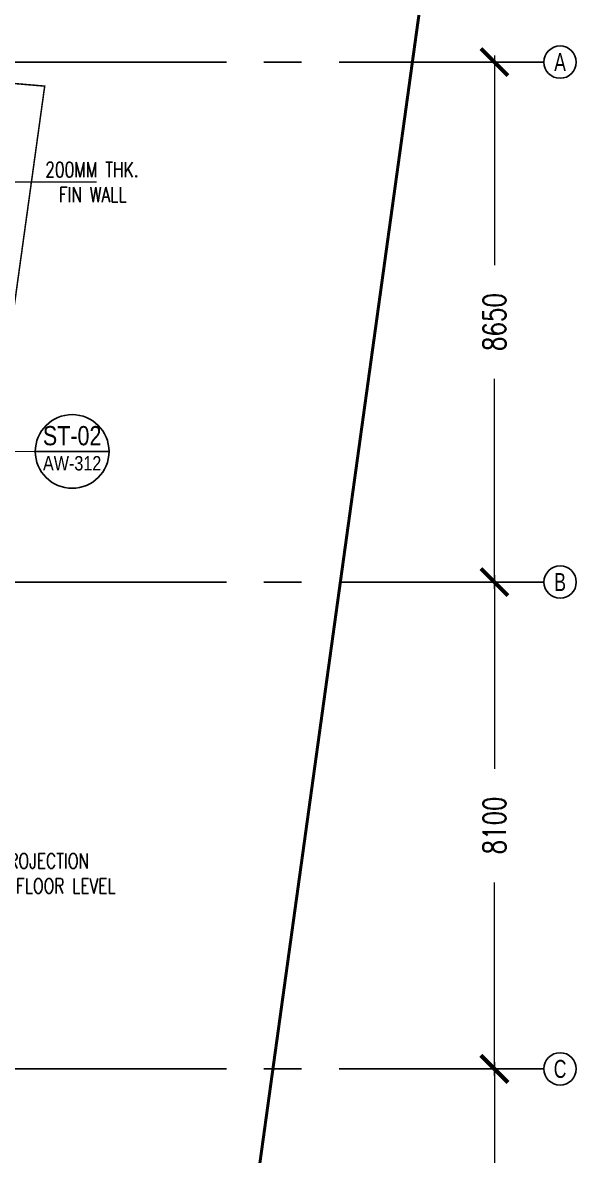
# Model space of a CAD drawing. Header units: millimetres. Extents: x -2076597 to 16308595, y -4402071 to 17875273.
# Drawn here: x -2018649 to -2009445, y -4295720 to -4276876 of the extents above; entities that cross this region are included whole.
import ezdxf
from ezdxf.enums import TextEntityAlignment as Align

# ---------------------------------------------------------------- set-up
doc = ezdxf.new("R2010")
doc.units = ezdxf.units.MM
for name, pattern in [('CENTER', [50.8, 31.75, -6.35, 6.35, -6.35]), ('CENTER2', [1.125, 0.75, -0.125, 0.125, -0.125]), ('DASHDOT', [1, 0.5, -0.25, 0, -0.25]), ('DASHED', [19.05, 12.7, -6.35])]:
    doc.linetypes.add(name, pattern=pattern)
for name, color, linetype, lineweight in [('A- LIGHT LINE', 8, 'Continuous', 9), ('A-BOUNDARY LINES', 4, 'Continuous', 25), ('A-DETL-GENF', 92, 'Continuous', 9)]:
    doc.layers.add(name, color=color, linetype=linetype, lineweight=lineweight)
for name, color, linetype in [('A-GRIDTXT', 1, 'Continuous'), ('A-PODIUM LYT ARCH', 85, 'Continuous'), ('a-ref', 5, 'Continuous'), ('A-REFS', 3, 'DASHED'), ('A-REV CLOUD', 2, 'DASHED'), ('A-SETBACK', 3, 'Continuous'), ('A-SITE BOUNDARY', 7, 'CENTER'), ('A-TXTROOM', 3, 'Continuous'), ('S-GRID', 252, 'CENTER2')]:
    doc.layers.add(name, color=color, linetype=linetype)
doc.styles.add('ARIAL', font='arial.ttf')
doc.styles.add('ARIAL-GRID', font='arial.ttf', dxfattribs={"width": 0.7, "height": 15})
doc.styles.add('DIM 100', font='romans.shx', dxfattribs={"width": 0.8})
doc.styles.add('ROMANS', font='romans.shx', dxfattribs={"width": 0.75})
doc.dimstyles.new('1_100 MJR', dxfattribs={"dimscale": 100, "dimtxt": 1.75, "dimasz": 1, "dimexe": 1, "dimexo": 0, "dimgap": 0.09, "dimtad": 0, "dimdsep": 46, "dimtxsty": 'DIM 100', "dimblk": 'ARCHTICK', "dimcen": 0.09, "dimdle": 1, "dimclrd": 8, "dimclre": 8, "dimclrt": 256, "dimazin": 0, "dimtfac": 1, "dimtofl": 0, "dimtmove": 1, "dimatfit": 3, "dimfxl": 0, "dimtolj": 1, "dimtzin": 0, "dimlwd": -1, "dimlwe": -1, "dimarcsym": 0})
doc.dimstyles.new('DIMB-200', dxfattribs={"dimscale": 150, "dimtxt": 2.5, "dimasz": 3, "dimexe": 1.5, "dimexo": 0, "dimgap": 3, "dimtad": 0, "dimtoh": 1, "dimdec": 0, "dimzin": 0, "dimdsep": 46, "dimtxsty": 'ROMANS', "dimblk": 'ARCHTICK', "dimcen": 3, "dimdle": 0.75, "dimclrd": 8, "dimclre": 8, "dimclrt": 4, "dimazin": 0, "dimtfac": 1, "dimtdec": 0, "dimtix": 1, "dimtofl": 0, "dimtmove": 2, "dimatfit": 3, "dimldrblk": 'DOT', "dimfxl": 0, "dimtolj": 1, "dimtzin": 0, "dimarcsym": 0})

# ---------------------------------------------------------------- blocks, each defined once
blk = doc.blocks.new('_ArchTick')
at = {"color": 0, "linetype": 'ByBlock', "const_width": 0.15}
blk.add_lwpolyline([(-0.5, -0.5), (0.5, 0.5)], dxfattribs=at)
blk = doc.blocks.new('*D42')
at = {"layer": 'A-BOUNDARY LINES', "color": 8, "lineweight": -2, "transparency": 16777216}
for p, q in [((-3707875, -18628172), (-3707875, -18631664)), ((-3708554, -18628284), (-3707650, -18628284)), ((-3707875, -18637047), (-3707875, -18633555)), ((-3707052, -18636934), (-3708100, -18636934))]:
    blk.add_line(p, q, dxfattribs=at)
at = {"layer": 'Defpoints', "color": 0, "transparency": 16777216}
for p in [(-3708554, -18628284), (-3707875, -18636934), (-3707052, -18636934)]:
    blk.add_point(p, dxfattribs=at)
at = {"layer": 'A-BOUNDARY LINES', "color": 8, "lineweight": -2, "transparency": 16777216, "xscale": 450, "yscale": 450, "zscale": 450}
for p, rotation in [((-3707875, -18628284), 90), ((-3707875, -18636934), 270)]:
    blk.add_blockref('_ArchTick', p, dxfattribs=dict(at, rotation=rotation))
at = {"layer": 'A-BOUNDARY LINES', "color": 4, "transparency": 16777216, "insert": (-3707875, -18632609), "char_height": 375, "attachment_point": 5, "rotation": 90, "style": 'ROMANS'}
blk.add_mtext('\\A1;8650', dxfattribs=at)
blk = doc.blocks.new('_Dot')
at = {"color": 0, "linetype": 'ByBlock', "lineweight": -2}
blk.add_line((-0.5, 0), (-1, 0), dxfattribs=at)
at = {"color": 0, "linetype": 'ByBlock', "const_width": 0.5}
blk.add_lwpolyline([(-0.25, 0, 1), (0.25, 0, 1)], format="xyb", close=True, dxfattribs=at)
blk = doc.blocks.new('*D43')
at = {"layer": 'A-BOUNDARY LINES', "color": 8, "lineweight": -2, "transparency": 16777216}
for p, q in [((-3707875, -18636822), (-3707875, -18640039)), ((-3708554, -18636934), (-3707650, -18636934)), ((-3707875, -18645147), (-3707875, -18641930)), ((-3707052, -18645034), (-3708100, -18645034))]:
    blk.add_line(p, q, dxfattribs=at)
at = {"layer": 'Defpoints', "color": 0, "transparency": 16777216}
for p in [(-3708554, -18636934), (-3707875, -18645034), (-3707052, -18645034)]:
    blk.add_point(p, dxfattribs=at)
at = {"layer": 'A-BOUNDARY LINES', "color": 8, "lineweight": -2, "transparency": 16777216, "xscale": 450, "yscale": 450, "zscale": 450}
for p, rotation in [((-3707875, -18636934), 90), ((-3707875, -18645034), 270)]:
    blk.add_blockref('_ArchTick', p, dxfattribs=dict(at, rotation=rotation))
at = {"layer": 'A-BOUNDARY LINES', "color": 4, "transparency": 16777216, "insert": (-3707875, -18640984), "char_height": 375, "attachment_point": 5, "rotation": 90, "style": 'ROMANS'}
blk.add_mtext('\\A1;8100', dxfattribs=at)
blk = doc.blocks.new('*D44')
at = {"layer": 'A-BOUNDARY LINES', "color": 8, "lineweight": -2, "transparency": 16777216}
for p, q in [((-3707875, -18644922), (-3707875, -18648139)), ((-3708554, -18645034), (-3707650, -18645034)), ((-3707875, -18653247), (-3707875, -18650030)), ((-3707052, -18653134), (-3708100, -18653134))]:
    blk.add_line(p, q, dxfattribs=at)
at = {"layer": 'Defpoints', "color": 0, "transparency": 16777216}
for p in [(-3708554, -18645034), (-3707875, -18653134), (-3707052, -18653134)]:
    blk.add_point(p, dxfattribs=at)
at = {"layer": 'A-BOUNDARY LINES', "color": 8, "lineweight": -2, "transparency": 16777216, "xscale": 450, "yscale": 450, "zscale": 450}
for p, rotation in [((-3707875, -18645034), 90), ((-3707875, -18653134), 270)]:
    blk.add_blockref('_ArchTick', p, dxfattribs=dict(at, rotation=rotation))
at = {"layer": 'A-BOUNDARY LINES', "color": 4, "transparency": 16777216, "insert": (-3707875, -18649084), "char_height": 375, "attachment_point": 5, "rotation": 90, "style": 'ROMANS'}
blk.add_mtext('\\A1;8100', dxfattribs=at)
blk = doc.blocks.new('GRNO')
at = {"layer": 'A-GRIDTXT', "color": 8}
blk.add_circle((0, 0), 450, dxfattribs=at)
at = {"layer": 'A-GRIDTXT', "style": 'ARIAL-GRID', "width": 0.7}
blk.add_attdef('01', text='', height=350, dxfattribs=at).set_placement((0, 0), align=Align.MIDDLE_CENTER)
blk = doc.blocks.new('Family - ___-240295-0_ ground floor')
at = {"layer": 'A-SETBACK', "linetype": 'DASHDOT', "lineweight": -2, "ltscale": 2000, "const_width": 25}
blk.add_lwpolyline([(76480, 233663), (47866, 236124), (29166, 193452), (70915, 193452)], close=True, dxfattribs=at)
at = {"layer": 'A-SITE BOUNDARY', "ltscale": 100, "const_width": 50}
blk.add_lwpolyline([(83289, 239099), (44096, 242471), (19986, 187452), (76141, 187452)], close=True, dxfattribs=at)
blk = doc.blocks.new('REF')
at = {"layer": 'a-ref'}
blk.add_arc((0, 0), 766, 0, 180, dxfattribs=at)
at = {"layer": 'A-REFS'}
blk.add_line((-766, 0), (766, 0), dxfattribs=at)
at = {"layer": 'A-REFS', "color": 10, "linetype": 'Continuous', "style": 'ARIAL', "width": 0.8}
blk.add_attdef('01', text='', height=400, dxfattribs=at).set_placement((0, 328), align=Align.MIDDLE_CENTER)
blk.add_attdef('AW-305', text='', height=300, dxfattribs=at).set_placement((0, -246), align=Align.MIDDLE)
blk = doc.blocks.new('FEATURE WALL')
at = {"layer": 'A-TXTROOM', "insert": (-3821363, -18339025.1, 0), "char_height": 250.282, "width": 3684.893, "attachment_point": 1, "style": 'ROMANS'}
blk.add_mtext('\\pi988.8;200MM THK. \\P\\pi1216.7;FIN WALL ', dxfattribs=at)
at = {"layer": 'A- LIGHT LINE'}
blk.add_leader([(-3821695.1, -18339355.6), (-3819521.6, -18339355.6)], dimstyle='1_100 MJR', dxfattribs=at)
blk = doc.blocks.new('2ND & 3RD FLOOR COLUMN')
at = {"layer": 'S-GRID', "ltscale": 5000}
for p, q in [((-3772330.8, -18628284), (-3707051.5, -18628284)), ((-3772330.8, -18636934), (-3707051.5, -18636934)), ((-3772330.8, -18645034), (-3707051.5, -18645034))]:
    blk.add_line(p, q, dxfattribs=at)
at = {"layer": 'A-PODIUM LYT ARCH'}
ref = blk.add_blockref('GRNO', (-3706783.8, -18628284), dxfattribs=dict(at, xscale=0.5979073243647236, yscale=0.5979073243647236, zscale=0.5979073243647236))
ref.add_attrib('01', 'A', dxfattribs={"layer": 'A-GRIDTXT', "height": 299, "style": 'ARIAL-GRID', "width": 0.7}).set_placement((-3706783.8, -18628284), align=Align.MIDDLE_CENTER)
ref = blk.add_blockref('GRNO', (-3706782.5, -18636934), dxfattribs=dict(at, xscale=0.5979073243647236, yscale=0.5979073243647236, zscale=0.5979073243647236))
ref.add_attrib('01', 'B', dxfattribs={"layer": 'A-GRIDTXT', "height": 299, "style": 'ARIAL-GRID', "width": 0.7}).set_placement((-3706782.5, -18636934), align=Align.MIDDLE_CENTER)
ref = blk.add_blockref('GRNO', (-3706783.8, -18645033.7), dxfattribs=dict(at, xscale=0.5979073243647236, yscale=0.5979073243647236, zscale=0.5979073243647236))
ref.add_attrib('01', 'C', dxfattribs={"layer": 'A-GRIDTXT', "height": 299, "style": 'ARIAL-GRID', "width": 0.7}).set_placement((-3706783.8, -18645033.7), align=Align.MIDDLE_CENTER)
at = {"layer": 'A-BOUNDARY LINES'}
for base, p1, p2, picture, middle in [((-3707874.7, -18636934), (-3708554.2, -18628284), (-3707051.5, -18636934), '*D42', (-3707874.7, -18632609)), ((-3707874.7, -18645034), (-3708554.2, -18636934), (-3707051.5, -18645034), '*D43', (-3707874.7, -18640984)), ((-3707874.7, -18653134), (-3708554.2, -18645034), (-3707051.5, -18653134), '*D44', (-3707874.7, -18649084))]:
    dim = blk.add_linear_dim(base=base, p1=p1, p2=p2, angle=90, dimstyle='DIMB-200', dxfattribs=at)
    dim.commit()
    dim.dimension.update_dxf_attribs({"geometry": picture, "text_midpoint": middle})

msp = doc.modelspace()

# ---------------------------------------------------------------- linework, layer by layer
at = {"layer": 'a-ref', "linetype": 'DASHDOT', "ltscale": 1000, "const_width": 20}
msp.add_lwpolyline([(-2019513.8, -4284009.8), (-2018439.3, -4284009.8)], dxfattribs=at)
at = {"layer": 'a-ref'}
msp.add_arc((-2017826.3, -4284009.8), 613, 180, 0, dxfattribs=at)

# ---------------------------------------------------------------- block references
at = {"layer": 'A- LIGHT LINE'}
msp.add_blockref('2ND & 3RD FLOOR COLUMN', (1697068.2, 14350751.5), dxfattribs=at)
at = {"layer": 'A-DETL-GENF', "color": 8}
msp.add_blockref('Family - ___-240295-0_ ground floor', (-2094762.5, -4511594.9), dxfattribs=at)
at = {"layer": 'A-REFS', "xscale": 0.8, "yscale": 0.8, "zscale": 0.8}
msp.add_blockref('REF', (-2017826.3, -4284009.8), dxfattribs=at).add_auto_attribs({'01': 'ST-02', 'AW-305': 'AW-312'})
at = {"layer": 'A-REV CLOUD'}
msp.add_blockref('FEATURE WALL', (1802100.7, 14059830.7), dxfattribs=at)

# ---------------------------------------------------------------- texts
at = {"layer": 'A-TXTROOM', "insert": (-2019796.5, -4290696.2, 0), "char_height": 250.282, "width": 3684.893, "attachment_point": 1, "style": 'ROMANS'}
msp.add_mtext('SLAB PROJECTION\\PAT 2ND FLOOR LEVEL', dxfattribs=at)

doc.saveas('drawing.dxf')
